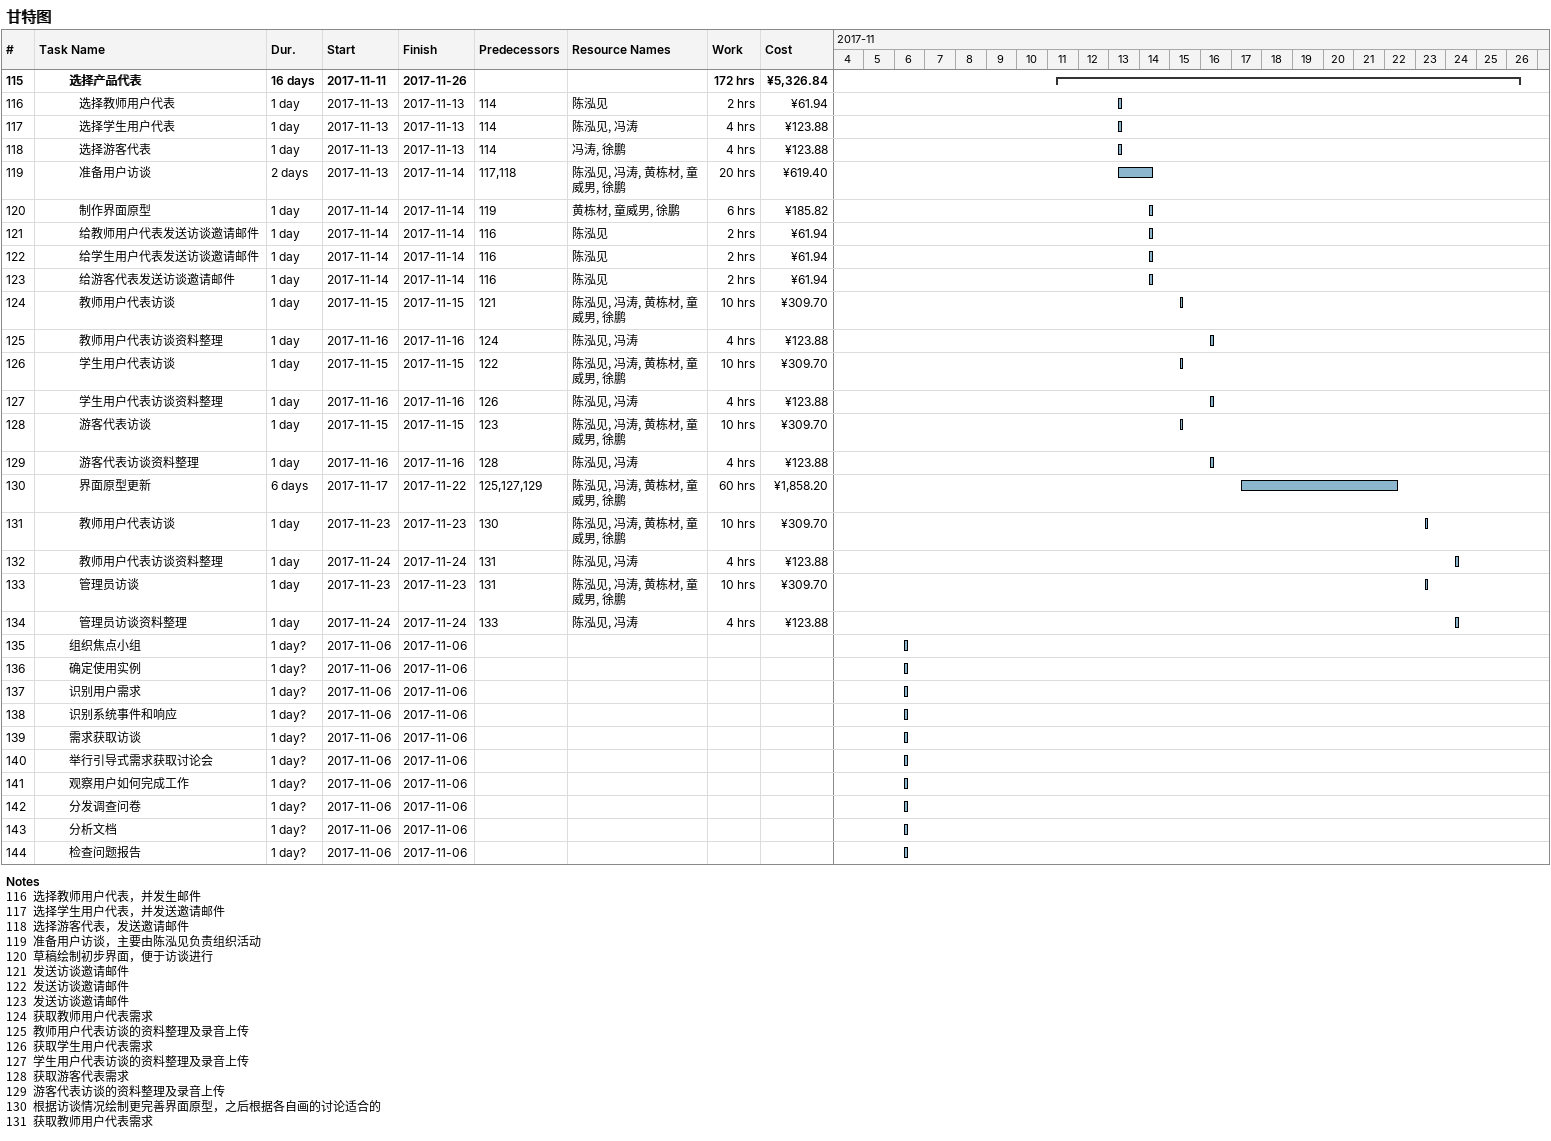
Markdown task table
甘特图

| ID | Level | Task | Duration | Start | Finish | Predecessors | Resources | Work (h) | Cost (¥) |
|---|---|---|---|---|---|---|---|---|---|
| 115 | 4 | **选择产品代表** | 16d | 2017-11-11 | 2017-11-26 |  |  | 172 | 5326.84 |
| 116 | 5 | 选择教师用户代表 | 1d | 2017-11-13 | 2017-11-13 | 114 | 陈泓见 | 2 | 61.94 |
| 117 | 5 | 选择学生用户代表 | 1d | 2017-11-13 | 2017-11-13 | 114 | 陈泓见, 冯涛 | 4 | 123.88 |
| 118 | 5 | 选择游客代表 | 1d | 2017-11-13 | 2017-11-13 | 114 | 冯涛, 徐鹏 | 4 | 123.88 |
| 119 | 5 | 准备用户访谈 | 2d | 2017-11-13 | 2017-11-14 | 117, 118 | 陈泓见, 冯涛, 黄栋材, 童威男, 徐鹏 | 20 | 619.40 |
| 120 | 5 | 制作界面原型 | 1d | 2017-11-14 | 2017-11-14 | 119 | 黄栋材, 童威男, 徐鹏 | 6 | 185.82 |
| 121 | 5 | 给教师用户代表发送访谈邀请邮件 | 1d | 2017-11-14 | 2017-11-14 | 116 | 陈泓见 | 2 | 61.94 |
| 122 | 5 | 给学生用户代表发送访谈邀请邮件 | 1d | 2017-11-14 | 2017-11-14 | 116 | 陈泓见 | 2 | 61.94 |
| 123 | 5 | 给游客代表发送访谈邀请邮件 | 1d | 2017-11-14 | 2017-11-14 | 116 | 陈泓见 | 2 | 61.94 |
| 124 | 5 | 教师用户代表访谈 | 1d | 2017-11-15 | 2017-11-15 | 121 | 陈泓见, 冯涛, 黄栋材, 童威男, 徐鹏 | 10 | 309.70 |
| 125 | 5 | 教师用户代表访谈资料整理 | 1d | 2017-11-16 | 2017-11-16 | 124 | 陈泓见, 冯涛 | 4 | 123.88 |
| 126 | 5 | 学生用户代表访谈 | 1d | 2017-11-15 | 2017-11-15 | 122 | 陈泓见, 冯涛, 黄栋材, 童威男, 徐鹏 | 10 | 309.70 |
| 127 | 5 | 学生用户代表访谈资料整理 | 1d | 2017-11-16 | 2017-11-16 | 126 | 陈泓见, 冯涛 | 4 | 123.88 |
| 128 | 5 | 游客代表访谈 | 1d | 2017-11-15 | 2017-11-15 | 123 | 陈泓见, 冯涛, 黄栋材, 童威男, 徐鹏 | 10 | 309.70 |
| 129 | 5 | 游客代表访谈资料整理 | 1d | 2017-11-16 | 2017-11-16 | 128 | 陈泓见, 冯涛 | 4 | 123.88 |
| 130 | 5 | 界面原型更新 | 6d | 2017-11-17 | 2017-11-22 | 125, 127, 129 | 陈泓见, 冯涛, 黄栋材, 童威男, 徐鹏 | 60 | 1858.20 |
| 131 | 5 | 教师用户代表访谈 | 1d | 2017-11-23 | 2017-11-23 | 130 | 陈泓见, 冯涛, 黄栋材, 童威男, 徐鹏 | 10 | 309.70 |
| 132 | 5 | 教师用户代表访谈资料整理 | 1d | 2017-11-24 | 2017-11-24 | 131 | 陈泓见, 冯涛 | 4 | 123.88 |
| 133 | 5 | 管理员访谈 | 1d | 2017-11-23 | 2017-11-23 | 131 | 陈泓见, 冯涛, 黄栋材, 童威男, 徐鹏 | 10 | 309.70 |
| 134 | 5 | 管理员访谈资料整理 | 1d | 2017-11-24 | 2017-11-24 | 133 | 陈泓见, 冯涛 | 4 | 123.88 |
| 135 | 4 | 组织焦点小组 | 1d? | 2017-11-06 | 2017-11-06 |  |  |  |  |
| 136 | 4 | 确定使用实例 | 1d? | 2017-11-06 | 2017-11-06 |  |  |  |  |
| 137 | 4 | 识别用户需求 | 1d? | 2017-11-06 | 2017-11-06 |  |  |  |  |
| 138 | 4 | 识别系统事件和响应 | 1d? | 2017-11-06 | 2017-11-06 |  |  |  |  |
| 139 | 4 | 需求获取访谈 | 1d? | 2017-11-06 | 2017-11-06 |  |  |  |  |
| 140 | 4 | 举行引导式需求获取讨论会 | 1d? | 2017-11-06 | 2017-11-06 |  |  |  |  |
| 141 | 4 | 观察用户如何完成工作 | 1d? | 2017-11-06 | 2017-11-06 |  |  |  |  |
| 142 | 4 | 分发调查问卷 | 1d? | 2017-11-06 | 2017-11-06 |  |  |  |  |
| 143 | 4 | 分析文档 | 1d? | 2017-11-06 | 2017-11-06 |  |  |  |  |
| 144 | 4 | 检查问题报告 | 1d? | 2017-11-06 | 2017-11-06 |  |  |  |  |

Notes
- 116: 选择教师用户代表，并发生邮件
- 117: 选择学生用户代表，并发送邀请邮件
- 118: 选择游客代表，发送邀请邮件
- 119: 准备用户访谈，主要由陈泓见负责组织活动
- 120: 草稿绘制初步界面，便于访谈进行
- 121: 发送访谈邀请邮件
- 122: 发送访谈邀请邮件
- 123: 发送访谈邀请邮件
- 124: 获取教师用户代表需求
- 125: 教师用户代表访谈的资料整理及录音上传
- 126: 获取学生用户代表需求
- 127: 学生用户代表访谈的资料整理及录音上传
- 128: 获取游客代表需求
- 129: 游客代表访谈的资料整理及录音上传
- 130: 根据访谈情况绘制更完善界面原型，之后根据各自画的讨论适合的
- 131: 获取教师用户代表需求
